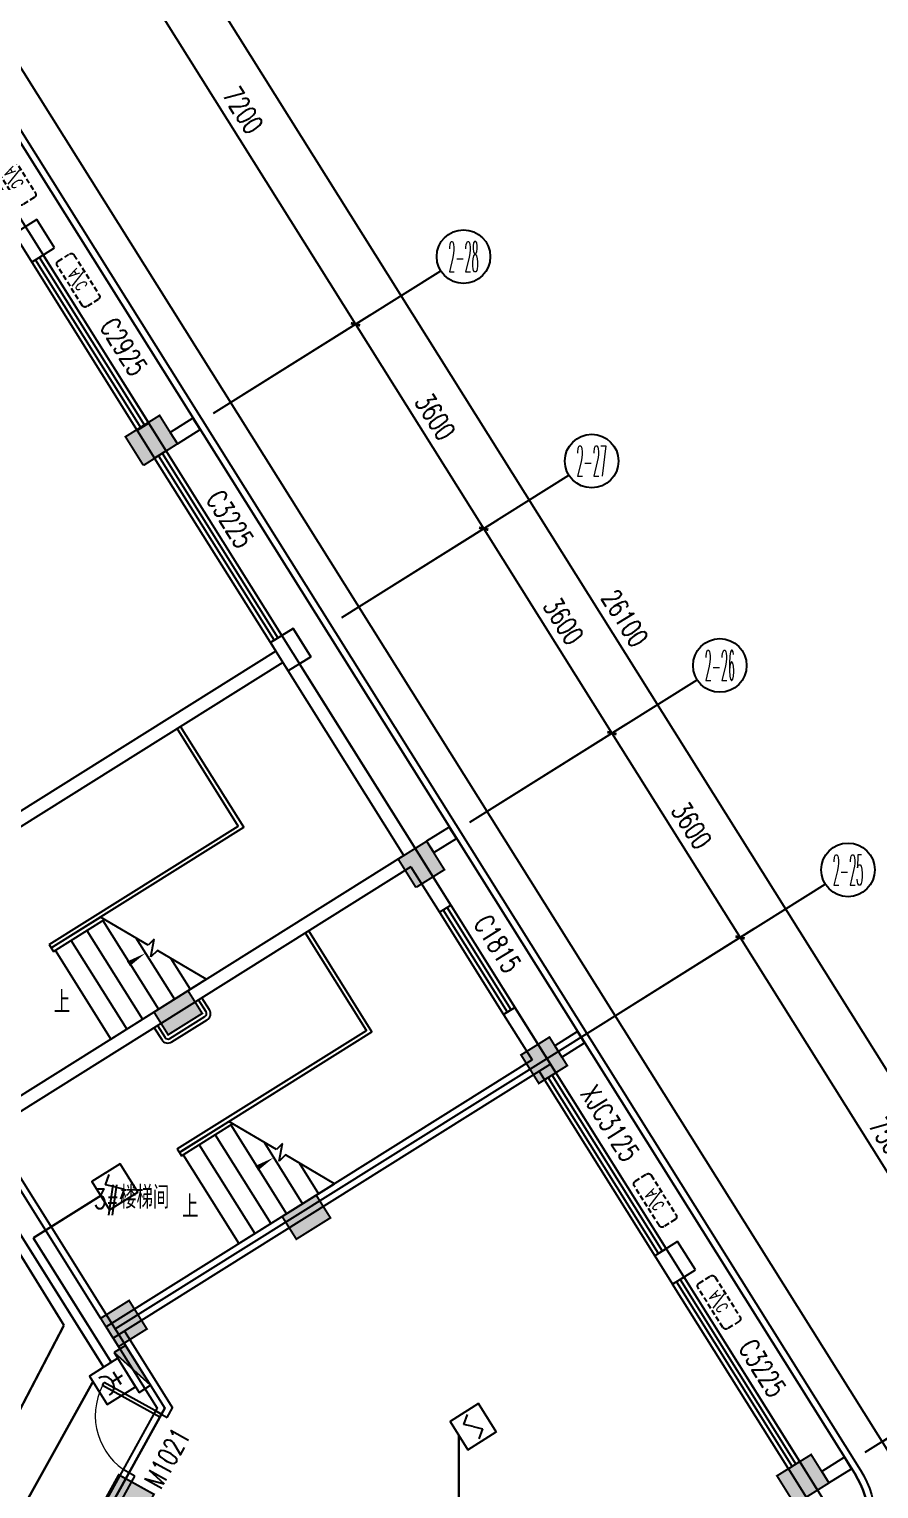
# Model space of a CAD drawing. Extents: x -9422388 to 15610651, y -1992469 to 953794.
# Drawn here: x -2917898 to -2905224, y -431519 to -409738 of the extents above; entities that cross this region are included whole.
import ezdxf
from ezdxf.enums import TextEntityAlignment as Align

# ---------------------------------------------------------------- set-up
doc = ezdxf.new("R2010")
doc.units = 0
doc.header["$LTSCALE"] = 1000
doc.linetypes.add('( Hidden )', pattern=[0.375, 0.25, -0.125])
doc.linetypes.add('DOTE', pattern=[2.42, 2, -0.2, 0.02, -0.2])
for name, color, linetype in [('A-FLOR-HVAC', 4, 'Continuous'), ('AXIS_TEXT', 7, 'Continuous'), ('C-KZ', 2, 'Continuous'), ('C-Z-HATCH', 253, 'Continuous'), ('DIM_SYMB', 3, 'Continuous'), ('EQUIP-消防', 3, 'Continuous'), ('EQUIP_消火栓', 7, 'Continuous'), ('WINDOW_TEXT', 7, 'Continuous'), ('WIRE-消防', 5, 'DOTE'), ('WIRE-消防电话', 4, 'TG_F')]:
    doc.layers.add(name, color=color, linetype=linetype)
doc.styles.add('_TCH_AXIS', font='COMPLEX', dxfattribs={"bigfont": 'GBCBIG'})
doc.styles.add('_TCH_DIM', font='SIMPLEX', dxfattribs={"bigfont": 'GBCBIG'})
doc.styles.add('_TCH_DIM_T3', font='SIMPLEX', dxfattribs={"width": 0.705882, "bigfont": 'GBCBIG'})
doc.styles.add('_TCH_WINDOW', font='SIMPLEX', dxfattribs={"height": 3.5, "bigfont": 'GBCBIG'})
doc.styles.add('COMPLEX', font='COMPLEX')
doc.styles.get("Standard").update_dxf_attribs({"font": 'gbenor.shx', "bigfont": 'gbcbig.shx'})
doc.styles.add('TG_LINETYPE', font='SIMPLEX', dxfattribs={"width": 0.8, "height": 3.5, "bigfont": 'HZTXT'})
doc.linetypes.add('TG_F', pattern='A,2,-0.4,["F",TG_LINETYPE,S=0.1,R=0,X=-0.28,Y=-0.15],0', length=2.4)
doc.dimstyles.new('_TCH_ARCH&&100', dxfattribs={"dimtxt": 297.5, "dimasz": 100, "dimexe": 250, "dimexo": 300, "dimgap": 126.25, "dimtad": 1, "dimdec": 0, "dimzin": 0, "dimdsep": 46, "dimtxsty": '_TCH_DIM_T3', "dimblk": 'ARCHTICK', "dimcen": 0.09, "dimclrt": 7, "dimazin": 2, "dimtfac": 1, "dimtdec": 0, "dimtix": 1, "dimtmove": 2, "dimatfit": 3, "dimfxl": 0, "dimtolj": 1, "dimtzin": 0, "dimarcsym": 0})

# ---------------------------------------------------------------- blocks, each defined once
blk = doc.blocks.new('KTWJ1')
at = {"layer": 'A-FLOR-HVAC', "color": 0, "linetype": '( Hidden )', "ltscale": 0.3}
blk.add_lwpolyline([(152982, -14209, 0.414214), (153032, -14259), (153732, -14259, 0.414214), (153782, -14209), (153782, -14009, 0.414214), (153732, -13959), (153032, -13959, 0.414214), (152982, -14009)], format="xyb", close=True, dxfattribs=at)
at = {"layer": 'A-FLOR-HVAC', "color": 0, "style": '_TCH_WINDOW', "width": 0.705882}
blk.add_text('A/C', height=170, dxfattribs=at).set_placement((153214, -14188))
blk = doc.blocks.new('宿舍楼柱网1')
at = {"layer": 'C-Z-HATCH'}
h = blk.add_hatch(color=0, dxfattribs=at)
h.dxf.hatch_style = 1
h.paths.add_polyline_path([(649437, 161642), (649946, 161960), (649681, 162384), (649172, 162066)])
h = blk.add_hatch(color=0, dxfattribs=at)
h.dxf.hatch_style = 1
h.paths.add_polyline_path([(653505, 155340), (653929, 155605), (653664, 156029), (653240, 155764)])
h = blk.add_hatch(color=0, dxfattribs=at)
h.dxf.hatch_style = 1
h.paths.add_polyline_path([(649809, 153142), (650317, 153460), (650105, 153799), (649597, 153481)])
h = blk.add_hatch(color=0, dxfattribs=at)
h.dxf.hatch_style = 1
h.paths.add_polyline_path([(655338, 152417), (655762, 152682), (655497, 153106), (655073, 152841)])
h = blk.add_hatch(color=0, dxfattribs=at)
h.dxf.hatch_style = 1
h.paths.add_polyline_path([(651721, 150092), (652229, 150410), (652017, 150749), (651509, 150431)])
h = blk.add_hatch(color=0, dxfattribs=at)
h.dxf.hatch_style = 1
h.paths.add_polyline_path([(649067, 148487), (649491, 148752), (649226, 149176), (648802, 148911)])
h = blk.add_hatch(color=0, dxfattribs=at)
h.dxf.hatch_style = 1
h.paths.add_polyline_path([(659156, 146135), (659665, 146453), (659400, 146877), (658891, 146560)])
h = blk.add_hatch(color=0, dxfattribs=at)
h.dxf.hatch_style = 1
h.paths.add_polyline_path([(648829, 146138), (649071, 146576), (649596, 146285), (649354, 145848)])
at = {"layer": 'C-KZ', "color": 0, "const_width": 30}
for points in [[(649440, 161638), (649946, 161960), (649681, 162384), (649172, 162066), (649437, 161642)], [(653510, 155343), (653929, 155605), (653664, 156029), (653240, 155764), (653505, 155340)], [(649809, 153142), (650317, 153460), (650105, 153799), (649597, 153481), (649809, 153142)], [(655338, 152417), (655762, 152682), (655497, 153106), (655073, 152841), (655338, 152417)], [(651721, 150092), (652229, 150410), (652017, 150749), (651509, 150431), (651721, 150092)], [(649067, 148487), (649491, 148752), (649226, 149176), (648802, 148911), (649067, 148487)], [(659156, 146135), (659665, 146453), (659400, 146877), (658891, 146560), (659156, 146135)], [(648829, 146138), (649071, 146576), (649596, 146285), (649354, 145848), (648829, 146138)]]:
    blk.add_lwpolyline(points, dxfattribs=at)
blk = doc.blocks.new('$TCHSYS$WIN2D')
at = {"color": 0}
for p, q in [((-0.5, 0.5), (0.5, 0.5)), ((-0.5, 0.5), (-0.5, -0.5)), ((0.5, 0.5), (0.5, -0.5)), ((0.5, 0.1667), (-0.5, 0.1667)), ((0.5, -0.1667), (-0.5, -0.1667)), ((-0.5, -0.5), (0.5, -0.5))]:
    blk.add_line(p, q, dxfattribs=at)
blk = doc.blocks.new('$DorLib2D$00000001')
at = {"color": 0}
for p, q in [((0.45, 0.975), (0.5, 0.975)), ((0.45, 0), (0.45, 0.975)), ((0.5, 0), (0.5, 0.975)), ((0.5, 0), (0.45, 0))]:
    blk.add_line(p, q, dxfattribs=at)
at = {"color": 0, "lineweight": 13}
blk.add_arc((0.475, 0), 0.975, 91.4693, 180, dxfattribs=at)
blk = doc.blocks.new('_ArchTick')
at = {"color": 0, "linetype": 'ByBlock', "const_width": 0.4}
blk.add_lwpolyline([(-0.5, -0.5), (0.5, 0.5)], dxfattribs=at)
blk = doc.blocks.new('*D2824')
at = {"color": 0, "lineweight": -2, "transparency": 16777216}
for p, q in [((1428109, -167242), (1430862, -165516)), ((1430651, -165649), (1444512, -187764)), ((1441970, -189357), (1444724, -187631))]:
    blk.add_line(p, q, dxfattribs=at)
at = {"layer": 'Defpoints', "color": 0, "transparency": 16777216}
for p in [(1427854, -167401), (1444512, -187764), (1441716, -189516)]:
    blk.add_point(p, dxfattribs=at)
at = {"color": 0, "lineweight": -2, "transparency": 16777216, "xscale": 100, "yscale": 100, "zscale": 100}
for p, rotation in [((1430651, -165649), 122.0782976762225), ((1444512, -187764), 302.0782976762225)]:
    blk.add_blockref('_ArchTick', p, dxfattribs=dict(at, rotation=rotation))
at = {"color": 7, "transparency": 16777216, "insert": (1437814, -176560), "char_height": 297.5, "attachment_point": 5, "rotation": 302.0783, "style": '_TCH_DIM_T3'}
blk.add_mtext('\\A1;26100', dxfattribs=at)
blk = doc.blocks.new('*D2825')
at = {"color": 0, "lineweight": -2, "transparency": 16777216}
for p, q in [((1441651, -188849), (1443727, -187547)), ((1443515, -187680), (1443462, -187595)), ((1443515, -187680), (1443834, -188189)), ((1441970, -189357), (1444046, -188056)), ((1443834, -188189), (1443887, -188273))]:
    blk.add_line(p, q, dxfattribs=at)
at = {"layer": 'Defpoints', "color": 0, "transparency": 16777216}
for p in [(1443834, -188189), (1441397, -189008), (1441716, -189516)]:
    blk.add_point(p, dxfattribs=at)
at = {"color": 0, "lineweight": -2, "transparency": 16777216, "xscale": 100, "yscale": 100, "zscale": 100}
for p, rotation in [((1443515, -187680), 302.0782976762146), ((1443834, -188189), 122.0782976762145)]:
    blk.add_blockref('_ArchTick', p, dxfattribs=dict(at, rotation=rotation))
at = {"color": 7, "transparency": 16777216, "insert": (1443908, -187788), "char_height": 297.5, "attachment_point": 5, "rotation": 302.0783, "style": '_TCH_DIM_T3'}
blk.add_mtext('\\A1;600', dxfattribs=at)
blk = doc.blocks.new('*D2826')
at = {"color": 0, "lineweight": -2, "transparency": 16777216}
for p, q in [((1437668, -182494), (1439744, -181192)), ((1439532, -181325), (1443515, -187680)), ((1441651, -188849), (1443727, -187547))]:
    blk.add_line(p, q, dxfattribs=at)
at = {"layer": 'Defpoints', "color": 0, "transparency": 16777216}
for p in [(1437414, -182653), (1443515, -187680), (1441397, -189008)]:
    blk.add_point(p, dxfattribs=at)
at = {"color": 0, "lineweight": -2, "transparency": 16777216, "xscale": 100, "yscale": 100, "zscale": 100}
for p, rotation in [((1439532, -181325), 122.078297676223), ((1443515, -187680), 302.078297676223)]:
    blk.add_blockref('_ArchTick', p, dxfattribs=dict(at, rotation=rotation))
at = {"color": 7, "transparency": 16777216, "insert": (1441757, -184357), "char_height": 297.5, "attachment_point": 5, "rotation": 302.0783, "style": '_TCH_DIM_T3'}
blk.add_mtext('\\A1;7500', dxfattribs=at)
blk = doc.blocks.new('*D2827')
at = {"color": 0, "lineweight": -2, "transparency": 16777216}
for p, q in [((1435756, -179443), (1437832, -178142)), ((1437620, -178275), (1439532, -181325)), ((1437668, -182494), (1439744, -181192))]:
    blk.add_line(p, q, dxfattribs=at)
at = {"layer": 'Defpoints', "color": 0, "transparency": 16777216}
for p in [(1435502, -179603), (1439532, -181325), (1437414, -182653)]:
    blk.add_point(p, dxfattribs=at)
at = {"color": 0, "lineweight": -2, "transparency": 16777216, "xscale": 100, "yscale": 100, "zscale": 100}
for p, rotation in [((1437620, -178275), 122.0782976762213), ((1439532, -181325), 302.0782976762213)]:
    blk.add_blockref('_ArchTick', p, dxfattribs=dict(at, rotation=rotation))
at = {"color": 7, "transparency": 16777216, "insert": (1438809, -179654), "char_height": 297.5, "attachment_point": 5, "rotation": 302.0783, "style": '_TCH_DIM_T3'}
blk.add_mtext('\\A1;3600', dxfattribs=at)
blk = doc.blocks.new('*D2828')
at = {"color": 0, "lineweight": -2, "transparency": 16777216}
for p, q in [((1433844, -176393), (1435920, -175092)), ((1435708, -175225), (1437620, -178275)), ((1435756, -179443), (1437832, -178142))]:
    blk.add_line(p, q, dxfattribs=at)
at = {"layer": 'Defpoints', "color": 0, "transparency": 16777216}
for p in [(1433590, -176552), (1437620, -178275), (1435502, -179603)]:
    blk.add_point(p, dxfattribs=at)
at = {"color": 0, "lineweight": -2, "transparency": 16777216, "xscale": 100, "yscale": 100, "zscale": 100}
for p, rotation in [((1435708, -175225), 122.078297676223), ((1437620, -178275), 302.078297676223)]:
    blk.add_blockref('_ArchTick', p, dxfattribs=dict(at, rotation=rotation))
at = {"color": 7, "transparency": 16777216, "insert": (1436897, -176604), "char_height": 297.5, "attachment_point": 5, "rotation": 302.0783, "style": '_TCH_DIM_T3'}
blk.add_mtext('\\A1;3600', dxfattribs=at)
blk = doc.blocks.new('*D2829')
at = {"color": 0, "lineweight": -2, "transparency": 16777216}
for p, q in [((1431932, -173343), (1434008, -172041)), ((1433796, -172174), (1435708, -175225)), ((1433844, -176393), (1435920, -175092))]:
    blk.add_line(p, q, dxfattribs=at)
at = {"layer": 'Defpoints', "color": 0, "transparency": 16777216}
for p in [(1431678, -173502), (1435708, -175225), (1433590, -176552)]:
    blk.add_point(p, dxfattribs=at)
at = {"color": 0, "lineweight": -2, "transparency": 16777216, "xscale": 100, "yscale": 100, "zscale": 100}
for p, rotation in [((1433796, -172174), 122.0782976762232), ((1435708, -175225), 302.0782976762232)]:
    blk.add_blockref('_ArchTick', p, dxfattribs=dict(at, rotation=rotation))
at = {"color": 7, "transparency": 16777216, "insert": (1434985, -173553), "char_height": 297.5, "attachment_point": 5, "rotation": 302.0783, "style": '_TCH_DIM_T3'}
blk.add_mtext('\\A1;3600', dxfattribs=at)
blk = doc.blocks.new('*D2830')
at = {"color": 0, "lineweight": -2, "transparency": 16777216}
for p, q in [((1428109, -167242), (1430185, -165941)), ((1429973, -166073), (1433796, -172174)), ((1431932, -173343), (1434008, -172041))]:
    blk.add_line(p, q, dxfattribs=at)
at = {"layer": 'Defpoints', "color": 0, "transparency": 16777216}
for p in [(1427854, -167401), (1433796, -172174), (1431678, -173502)]:
    blk.add_point(p, dxfattribs=at)
at = {"color": 0, "lineweight": -2, "transparency": 16777216, "xscale": 100, "yscale": 100, "zscale": 100}
for p, rotation in [((1429973, -166073), 122.0782976762224), ((1433796, -172174), 302.0782976762225)]:
    blk.add_blockref('_ArchTick', p, dxfattribs=dict(at, rotation=rotation))
at = {"color": 7, "transparency": 16777216, "insert": (1432118, -168978), "char_height": 297.5, "attachment_point": 5, "rotation": 302.0783, "style": '_TCH_DIM_T3'}
blk.add_mtext('\\A1;7200', dxfattribs=at)
blk = doc.blocks.new('_AXISO')
at = {"color": 0}
blk.add_circle((0, 0), 0.5, dxfattribs=at)
at = {"layer": 'AXIS_TEXT', "color": 0, "style": 'COMPLEX', "width": 1.041667}
blk.add_attdef('A', text='', height=0.56, dxfattribs=at).set_placement((-0.25, -0.28), (0.25, -0.28), align=Align.FIT)
blk = doc.blocks.new('$Equip$00002649')
for p, q in [((-0.5, 0.5), (-0.5, -0.5)), ((0.5, 0.5), (-0.5, 0.5)), ((0.5, -0.5), (0.5, 0.5)), ((-0.2, 0.2), (0.05, 0.4)), ((0, 0), (-0.2, 0.2)), ((0, 0), (0.2, -0.2)), ((0.2, -0.2), (-0.05, -0.4)), ((-0.5, -0.5), (0.5, -0.5))]:
    blk.add_line(p, q)
at = {"const_width": 0.04}
blk.add_lwpolyline([(-0.5, 0.5), (0.5, 0.5), (0.5, -0.5), (-0.5, -0.5), (-0.5, 0.5), (0.5, 0.5)], dxfattribs=at)
for p in [(0, 0.5), (-0.5, 0), (0.5, 0), (0, -0.5)]:
    blk.add_point(p)
at = {"color": 7, "flags": 1}
for tag, height, p in [('A', 0.00002, (0, 0)), ('B', 0.4, (0.762, -0.208))]:
    blk.add_attdef(tag, text='', height=height, dxfattribs=at).set_placement(p, align=Align.MIDDLE_CENTER)
blk = doc.blocks.new('$equip$00002656')
for p, q in [((-0.5, 1), (-0.5, 0)), ((0.5, 1), (-0.5, 1)), ((0.5, 0), (0.5, 1)), ((0, 0.5), (0, 0.15)), ((-0.5, 0), (0.5, 0)), ((-0.219, 0.331), (0.222, 0.331))]:
    blk.add_line(p, q)
at = {"const_width": 0.04}
blk.add_lwpolyline([(-0.5, 1), (0.5, 1), (0.5, 0), (-0.5, 0), (-0.5, 1), (0.5, 1)], dxfattribs=at)
blk.add_arc((0, 0.8), 0.3, 180, 0)
for p in [(0, 1), (-0.5, 0.5), (0.5, 0.5), (0, 0)]:
    blk.add_point(p)
at = {"color": 7, "flags": 1}
for tag, height, p in [('B', 0.4, (0.762, 0.292)), ('A', 0.00002, (0, 0))]:
    blk.add_attdef(tag, text='', height=height, dxfattribs=at).set_placement(p, align=Align.MIDDLE_CENTER)
blk = doc.blocks.new('$TwtSys$00000434')
at = {"color": 0}
for p, q in [((-0.5, 0.5), (-0.5, -0.5)), ((-0.5, -0.5), (0.5, 0.5)), ((0.5, 0.5), (-0.5, 0.5)), ((0.5, -0.5), (0.5, 0.5)), ((-0.5, -0.5), (0.5, -0.5))]:
    blk.add_line(p, q, dxfattribs=at)
blk.add_solid([(0.5, -0.5), (0.5, 0.5), (-0.5, -0.5)], dxfattribs=at)
blk = doc.blocks.new('76867')
at = {"color": 8}
for p, q in [((1429040.4, -170611.4), (1428701.5, -170823.8)), ((1429305.9, -171035.1), (1429040.4, -170611.4)), ((1428701.5, -170823.8), (1428967, -171247.5)), ((1428967, -171247.5), (1429305.9, -171035.1)), ((1431678.2, -173501.8), (1435067.5, -171377.5)), ((1430710, -173651.9), (1430540.6, -173758.1)), ((1430540.6, -173758.1), (1430799.2, -174170.8)), ((1430968.7, -174064.5), (1430710, -173651.9)), ((1430799.2, -174170.8), (1430968.7, -174064.5)), ((1433590, -176552.2), (1436979.3, -174427.9)), ((1432864.2, -176712.1), (1432525.2, -176924.5)), ((1433129.7, -177135.8), (1432864.2, -176712.1)), ((1432604.9, -177051.6), (1426758.4, -180716.1)), ((1432525.2, -176924.5), (1432604.9, -177051.6)), ((1432711.1, -177221.1), (1426864.6, -180885.6)), ((1432711.1, -177221.1), (1432790.8, -177348.2)), ((1432960.2, -177242), (1433129.7, -177135.8)), ((1434739.3, -180080.5), (1432960.2, -177242)), ((1434516.8, -180102), (1432790.8, -177348.2)), ((1435501.9, -179602.6), (1438891.2, -177478.3)), ((1434516.8, -180102), (1428246.6, -184032)), ((1435217.3, -180843.1), (1434739.3, -180080.5)), ((1434623, -180271.5), (1428352.8, -184201.5)), ((1434623, -180271.5), (1435047.8, -180949.3)), ((1437413.8, -182652.9), (1440803.1, -180528.6)), ((1435047.8, -180949.3), (1435217.3, -180843.1)), ((1429256.2, -181481.4), (1429991.5, -181020.5)), ((1429281.6, -181465.5), (1429991.5, -181020.5)), ((1429288, -181532.2), (1430049.8, -181054.8)), ((1429787.9, -181218.9), (1430619.1, -182545)), ((1430703.3, -181439.2), (1429991.5, -181020.5)), ((1430025.2, -181070.2), (1430856.3, -182396.3)), ((1429550.7, -181367.6), (1430381.8, -182693.7)), ((1430519, -181330.8), (1431093.6, -182247.6)), ((1430793.6, -181350.4), (1430703.3, -181439.2)), ((1430744.7, -181614.9), (1430793.6, -181350.4)), ((1429256.2, -181481.4), (1429288, -181532.2)), ((1429313.4, -181516.3), (1430144.6, -182842.4)), ((1430840.9, -181520.2), (1430744.7, -181614.9)), ((1431569.9, -181949), (1430840.9, -181520.2)), ((1431042.4, -181638.7), (1431330.8, -182098.9)), ((1430144.6, -182842.4), (1431569.9, -181949)), ((1431565.8, -181946.6), (1431568.1, -181950.2)), ((1436173.2, -182368.3), (1436003.8, -182474.5)), ((1436003.8, -182474.5), (1436428.6, -183152.4)), ((1436704.3, -183215.6), (1436173.2, -182368.3)), ((1436428.6, -183152.4), (1430073.7, -187135.5)), ((1436704.3, -183215.6), (1430179.9, -187304.9)), ((1436534.9, -183321.8), (1436614.6, -183449.1)), ((1436614.6, -183449.1), (1436784.1, -183342.8)), ((1436784.1, -183342.8), (1436704.3, -183215.6)), ((1431168, -184531.8), (1431903.4, -184070.9)), ((1431193.5, -184515.8), (1431903.4, -184070.9)), ((1431199.9, -184582.6), (1431961.6, -184105.2)), ((1431699.8, -184269.3), (1432531, -185595.3)), ((1432615.1, -184489.6), (1431903.4, -184070.9)), ((1431937.1, -184120.6), (1432768.2, -185446.6)), ((1431462.6, -184418), (1432293.7, -185744)), ((1432430.9, -184381.2), (1433005.5, -185297.9)), ((1432705.4, -184400.7), (1432615.1, -184489.6)), ((1432656.6, -184665.2), (1432705.4, -184400.7)), ((1431168, -184531.8), (1431199.9, -184582.6)), ((1431225.3, -184566.7), (1432056.5, -185892.7)), ((1432752.8, -184570.6), (1432656.6, -184665.2)), ((1433481.8, -184999.4), (1432752.8, -184570.6)), ((1432954.3, -184689.1), (1433242.7, -185149.2)), ((1432056.5, -185892.7), (1433481.8, -184999.4)), ((1433477.7, -184997), (1433480, -185000.5)), ((1438599.8, -185863.2), (1438260.9, -186075.6)), ((1438865.3, -186286.9), (1438599.8, -185863.2)), ((1438260.9, -186075.6), (1438526.4, -186499.3)), ((1438526.4, -186499.3), (1438865.3, -186286.9)), ((1441396.9, -189007.8), (1444786.2, -186883.5)), ((1430179.9, -187304.9), (1430073.7, -187135.5)), ((1430179.9, -187304.9), (1430835.2, -188350.5)), ((1430349.4, -187198.7), (1431067.3, -188344.1)), ((1430813.2, -188390.3), (1430329, -189265.2)), ((1430835.2, -188350.5), (1430813.2, -188390.3)), ((1430813.2, -188390.3), (1430988.2, -188487.1)), ((1430988.2, -188487.1), (1431067.3, -188344.1)), ((1430329, -189265.2), (1429483.7, -190792.6)), ((1430504, -189362.1), (1430329, -189265.2)), ((1440421.9, -189146.9), (1440252.4, -189253.1)), ((1440252.4, -189253.1), (1440518.3, -189677.3)), ((1440687.8, -189571.1), (1440421.9, -189146.9)), ((1429601.6, -190992.6), (1430504, -189362.1))]:
    blk.add_line(p, q, dxfattribs=at)
for points in [[(1362129.8, -198492.6), (1362129.8, -199692.6), (1437016.2, -199692.6), (1442376.7, -190006.3), (1428055.4, -167156.9), (1427208.2, -167688.1, -0.4142136), (1427897.4, -167846.3), (1441326.9, -189272.8, -0.2728148), (1441368.4, -190795.7), (1437149.6, -198418.9, -0.2728148), (1435837.2, -199192.6), (1362829.8, -199192.6, -0.4142136), (1362129.8, -198492.6)], [(1426392.5, -168199.4), (1427208.2, -167688.1, -0.4142136), (1427897.4, -167846.3), (1441326.9, -189272.8, -0.2728148), (1441368.4, -190795.7), (1437149.6, -198418.9, -0.2728148), (1435837.2, -199192.6), (1412849.8, -199192.6)], [(1426445.6, -168284.1), (1427261.3, -167772.9, -0.4142136), (1427812.6, -167899.4), (1441242.2, -189325.9, -0.2728148), (1441280.9, -190747.3), (1437062.1, -198370.5, -0.2728148), (1435837.2, -199092.6), (1412849.8, -199092.6)], [(1412849.8, -199092.6), (1435837.2, -199092.6, 0.2728148), (1437062.1, -198370.5), (1441280.9, -190747.3, 0.2728148), (1441242.2, -189325.9), (1427812.6, -167899.4, 0.4142136), (1427261.3, -167772.9), (1426341, -168349.7)], [(1430792.8, -182671), (1430904.1, -182849.1, 0.4142136), (1431055.6, -182884.1), (1431581.4, -182555.5, 0.4142136), (1431616.4, -182403.9), (1431505.1, -182225.8)], [(1430843.7, -182639.2), (1430955, -182817.3, 0.4142136), (1431023.9, -182833.2), (1431549.6, -182504.6, 0.4142136), (1431565.5, -182435.7), (1431454.3, -182257.6)]]:
    blk.add_lwpolyline(points, format="xyb", dxfattribs=at)
for points in [[(1369329.8, -198492.6), (1436308.8, -198492.6), (1440984.3, -190044.2), (1427038.8, -167794.6), (1420599.1, -171830.5), (1430951.3, -188347.3), (1429542.7, -190892.6), (1376629.8, -190892.6), (1376629.8, -188792.6), (1369329.8, -188792.6)], [(1431477.1, -173745.9), (1431370.9, -173576.4), (1431031.9, -173788.9), (1431138.1, -173958.3)], [(1433129.7, -177135.8), (1432790.8, -177348.2), (1432525.2, -176924.6), (1432864.2, -176712.1)], [(1435300.8, -179846.6), (1435194.6, -179677.2), (1434855.7, -179889.6), (1434961.9, -180059)], [(1437212.7, -182897), (1437106.5, -182727.5), (1436767.6, -182939.9), (1436873.8, -183109.4)], [(1441195.8, -189251.9), (1441089.6, -189082.4), (1440750.7, -189294.9), (1440856.9, -189464.3)]]:
    blk.add_lwpolyline(points, close=True, dxfattribs=at)
blk.add_lwpolyline([(1376629.8, -188792.6), (1426222.2, -188792.5, 0.5895079), (1427408.5, -186649), (1418819.7, -172945.8), (1420599.1, -171830.5), (1430951.3, -188347.3), (1429542.7, -190892.6), (1376629.8, -190892.6)], format="xyb", close=True, dxfattribs=at)
for points in [[(1429224.3, -181430.6), (1432045.9, -179662.1), (1431135.1, -178208.9)], [(1429256.2, -181481.4), (1432128.6, -179681.1), (1431185.9, -178177.1)], [(1429224.3, -181430.6), (1429256.2, -181481.4)], [(1431136.2, -184480.9), (1433957.8, -182712.4), (1433047, -181259.3)], [(1431168, -184531.8), (1434040.5, -182731.4), (1433097.8, -181227.4)], [(1430211.6, -187167.1), (1437413.8, -182652.9)], [(1428226.7, -184188.3), (1429993.9, -187007.5)], [(1431136.2, -184480.9), (1431168, -184531.8)], [(1429542.7, -190892.6), (1430951.3, -188347.3)]]:
    blk.add_lwpolyline(points, dxfattribs=at)
at = {"layer": 'DIM_SYMB', "color": 8}
for points in [[(1429594.5, -182228.3, 0, 0, 0), (1430662.1, -181559.1, 0, 80, 0), (1430407.9, -181718.4, 0, 0, 0)], [(1431506.3, -185278.6, 0, 0, 0), (1432574, -184609.5, 0, 80, 0), (1432319.8, -184768.8, 0, 0, 0)]]:
    blk.add_lwpolyline(points, format="xyseb", dxfattribs=at)
at = {"color": 8}
blk.add_blockref('宿舍楼柱网1', (781191.9, -335918.9), dxfattribs=at)
at = {"color": 8, "xscale": -1}
for p, rotation in [((1335293.4, -47526), 122.0782976835921), ((1336246.4, -49046.5), 122.0782976836109), ((1344852.8, -62777.8), 122.0782976835921), ((1345805.8, -64298.3), 122.0782976836109)]:
    blk.add_blockref('KTWJ1', p, dxfattribs=dict(at, rotation=rotation))
at = {"color": 8}
ref = blk.add_blockref('_AXISO', (1435406.4, -171165.1), dxfattribs=dict(at, xscale=800, yscale=800, zscale=800))
ref.add_attrib('A', '2-28', dxfattribs={"layer": 'AXIS_TEXT', "color": 8, "height": 452.55, "style": '_TCH_AXIS', "width": 0.2625}).set_placement((1435180.1, -171391.4), (1435632.7, -171391.4), align=Align.FIT)
ref = blk.add_blockref('$TCHSYS$WIN2D', (1429838.5, -172449.7), dxfattribs=dict(at, xscale=2963, yscale=200, zscale=200, rotation=302.0782976762222))
ref.add_attrib('A', 'C2925', (1429969.6, -172205.5), dxfattribs={"layer": 'WINDOW_TEXT', "color": 8, "height": 297.5, "rotation": 302.0783, "style": '_TCH_WINDOW', "width": 0.705882})
ref = blk.add_blockref('_AXISO', (1437318.3, -174215.5), dxfattribs=dict(at, xscale=800, yscale=800, zscale=800))
ref.add_attrib('A', '2-27', dxfattribs={"layer": 'AXIS_TEXT', "color": 8, "height": 452.55, "style": '_TCH_AXIS', "width": 0.2625}).set_placement((1437092, -174441.7), (1437544.5, -174441.7), align=Align.FIT)
ref = blk.add_blockref('$TCHSYS$WIN2D', (1431747, -175494.5), dxfattribs=dict(at, xscale=-3250, yscale=200, zscale=200, rotation=302.0782976762222))
ref.add_attrib('A', 'C3225', (1431556.7, -174779.1), dxfattribs={"layer": 'WINDOW_TEXT', "color": 8, "height": 297.5, "rotation": 302.0783, "style": '_TCH_WINDOW', "width": 0.705882})
ref = blk.add_blockref('_AXISO', (1439230.1, -177265.8), dxfattribs=dict(at, xscale=800, yscale=800, zscale=800))
ref.add_attrib('A', '2-26', dxfattribs={"layer": 'AXIS_TEXT', "color": 8, "height": 452.55, "style": '_TCH_AXIS', "width": 0.2625}).set_placement((1439003.9, -177492.1), (1439456.4, -177492.1), align=Align.FIT)
ref = blk.add_blockref('_AXISO', (1441142, -180316.2), dxfattribs=dict(at, xscale=800, yscale=800, zscale=800))
ref.add_attrib('A', '2-25', dxfattribs={"layer": 'AXIS_TEXT', "color": 8, "height": 452.55, "style": '_TCH_AXIS', "width": 0.2625}).set_placement((1440915.8, -180542.5), (1441368.3, -180542.5), align=Align.FIT)
ref = blk.add_blockref('$TCHSYS$WIN2D', (1435610.5, -181658.8), dxfattribs=dict(at, xscale=1800, yscale=-200, zscale=200, rotation=302.078297676223))
ref.add_attrib('A', 'C1815', (1435546.9, -181116.1), dxfattribs={"layer": 'WINDOW_TEXT', "color": 8, "height": 297.5, "rotation": 302.0783, "style": '_TCH_WINDOW', "width": 0.705882})
ref = blk.add_blockref('$TCHSYS$WIN2D', (1437522.5, -184709.3), dxfattribs=dict(at, xscale=3100, yscale=200, zscale=200, rotation=302.07829767624))
ref.add_attrib('A', 'XJC3125', (1437138.1, -183654.9), dxfattribs={"layer": 'WINDOW_TEXT', "color": 8, "height": 297.5, "rotation": 302.0783, "style": '_TCH_WINDOW', "width": 0.705882})
ref = blk.add_blockref('$TCHSYS$WIN2D', (1439474.1, -187823.1), dxfattribs=dict(at, xscale=-3250, yscale=200, zscale=200, rotation=302.0782976762395))
ref.add_attrib('A', 'C3225', (1439498.6, -187447.7), dxfattribs={"layer": 'WINDOW_TEXT', "color": 8, "height": 297.5, "rotation": 302.0783, "style": '_TCH_WINDOW', "width": 0.705882})
ref = blk.add_blockref('$DorLib2D$00000001', (1430658.6, -188876.2), dxfattribs=dict(at, xscale=-1000, yscale=-1000, zscale=200, rotation=241.0391228246684))
ref.add_attrib('A', 'M1021', (1430890.8, -189574.6), dxfattribs={"layer": 'WINDOW_TEXT', "color": 8, "height": 297.5, "rotation": 61.03912, "style": '_TCH_WINDOW', "width": 0.705882})
at = {"color": 8, "style": '_TCH_DIM', "width": 0.705882}
blk.add_text('3#', height=297.5, dxfattribs=at).set_placement((1429896.8, -185372))
at = {"color": 8, "style": '_TCH_DIM'}
blk.add_text('楼梯间', height=337.59, dxfattribs=at).set_placement((1430286.8, -185372))
at = {"layer": 'DIM_SYMB', "color": 7, "style": '_TCH_DIM'}
for p in [(1429297, -182459), (1431208.9, -185509.4)]:
    blk.add_text('上', height=337.6, dxfattribs=at).set_placement(p)
at = {"color": 8}
for p1, p2, distance, picture, middle in [((1427854.4, -167401.1), (1441715.5, -189516.2), 3300, '*D2824', (1437814.2, -176560.1)), ((1427854.4, -167401.1), (1431678.2, -173501.8), 2500, '*D2830', (1432117.6, -168977.7)), ((1431678.2, -173501.8), (1433590, -176552.2), 2500, '*D2829', (1434985.4, -173553.3)), ((1433590, -176552.2), (1435501.9, -179602.6), 2500, '*D2828', (1436897.3, -176603.6)), ((1435501.9, -179602.6), (1437413.8, -182652.9), 2500, '*D2827', (1438809.2, -179654)), ((1437413.8, -182652.9), (1441396.9, -189007.8), 2500, '*D2826', (1441756.7, -184356.6)), ((1441396.9, -189007.8), (1441715.5, -189516.2), 2500, '*D2825', (1443907.5, -187788.3))]:
    dim = blk.add_aligned_dim(p1=p1, p2=p2, distance=distance, dimstyle='_TCH_ARCH&&100', dxfattribs=at)
    dim.commit()
    dim.dimension.update_dxf_attribs({"geometry": picture, "text_midpoint": middle})

msp = doc.modelspace()

# ---------------------------------------------------------------- linework, layer by layer
at = {"layer": 'WIRE-消防', "linetype": 'DOTE', "const_width": 35}
for points in [[(-2918695.39196, -426660.42893), (-2916787.49874, -429704.43204)], [(-2917836.73423, -427775.88013), (-2916832.80135, -427146.64401)], [(-2917836.73423, -427775.88013), (-2916672.96663, -429632.64662)], [(-2918424.86748, -432584.68889), (-2916946.69267, -429921.18245)], [(-2911486.63688, -436525.6818), (-2911486.63688, -430724.1412)]]:
    msp.add_lwpolyline(points, dxfattribs=at)
at = {"layer": 'WIRE-消防电话', "linetype": 'TG_F', "const_width": 35}
for points in [[(-2918822.88871, -426740.09774), (-2917379.34632, -429079.10528)], [(-2918831.41692, -431864.44523), (-2917379.34632, -429079.10528)]]:
    msp.add_lwpolyline(points, dxfattribs=at)

# ---------------------------------------------------------------- block references
msp.add_blockref('76867', (-4346825.59257, -241966.77728))
at = {"layer": 'EQUIP-消防'}
for name, p, xscale, yscale, zscale, rotation in [('$Equip$00002649', (-2916620.97057, -427013.87459), 500.0000000000001, 500.0000000000001, 500.0000000000001, 32.07829767622958), ('$equip$00002656', (-2916442.89854, -429783.4934), 500.0000000000002, 500.0000000000002, 500.0000000000002, 122.0782976762087), ('$Equip$00002649', (-2911274.8061, -430591.37178), 499.9999999999999, 499.9999999999999, 499.9999999999999, 32.07829767622368)]:
    msp.add_blockref(name, p, dxfattribs=dict(at, xscale=xscale, yscale=yscale, zscale=zscale, rotation=rotation))
at = {"layer": 'EQUIP_消火栓', "color": 7, "xscale": 700, "yscale": 200, "zscale": 700, "rotation": 121.9999999999897}
msp.add_blockref('$TwtSys$00000434', (-2916358.09373, -429730.50148), dxfattribs=at)

doc.saveas('drawing.dxf')
